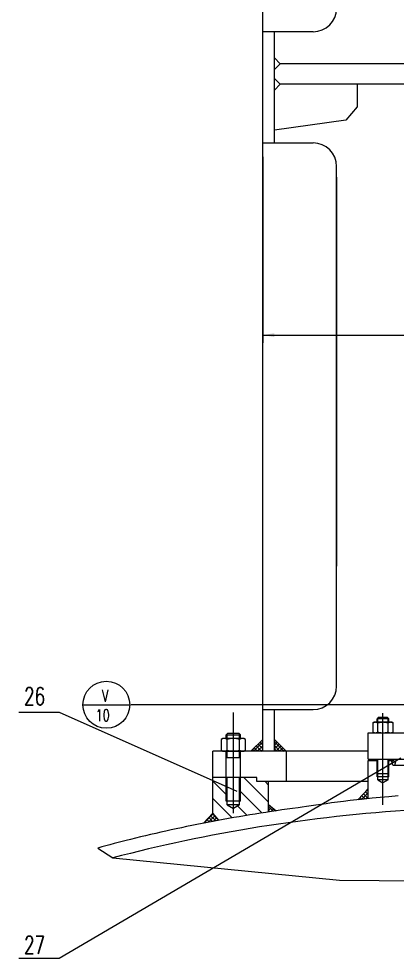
# Model space of a CAD drawing. Header units: millimetres. Extents: x -4 to 1185, y 4 to 845.
# Drawn here: x 401.3 to 492.6, y 479.9 to 706.4 of the extents above; entities that cross this region are included whole.
import ezdxf

# ---------------------------------------------------------------- set-up
doc = ezdxf.new("R2010")
doc.units = ezdxf.units.MM
doc.header["$LTSCALE"] = 20
doc.linetypes.add('1BLOCK$0$DASHDOT-M', pattern=[25, 20, -2, 1, -2])
doc.linetypes.add('DASHDOT-M', pattern=[25, 20, -2, 1, -2])
for name, color, linetype, lineweight in [('A1', 4, 'Continuous', 18), ('DIM_TEXT', 7, 'Continuous', 18), ('M1', 7, 'Continuous', 18), ('剖面线层', 4, 'Continuous', 18)]:
    doc.layers.add(name, color=color, linetype=linetype, lineweight=lineweight)
doc.styles.add('HZ', font='romand.shx', dxfattribs={"width": 0.7, "bigfont": 'hz.shx'})
doc.styles.add('ROMANS', font='romans.shx', dxfattribs={"width": 0.7, "bigfont": 'gbcbig.shx'})
doc.dimstyles.get("Standard").update_dxf_attribs({"dimtxt": 9, "dimasz": 2.5, "dimexe": 2, "dimexo": 0.5, "dimgap": 0.7, "dimtad": 1, "dimdec": 3, "dimrnd": 1, "dimdsep": 46, "dimtxsty": 'ROMANS', "dimcen": 0.09, "dimdle": 5, "dimadec": 0, "dimazin": 0, "dimtfac": 1, "dimtdec": 3, "dimtmove": 2, "dimatfit": 3, "dimfxl": 0, "dimtolj": 1, "dimarcsym": 0})

# ---------------------------------------------------------------- blocks, each defined once
blk = doc.blocks.new('*X40')
at = {"layer": 'A1', "linetype": 'Continuous', "transparency": 16777216}
for points in [[(460.16, 630.11), (462.99, 630.58), (462.99, 629.64)], [(587.55, 630.11), (584.72, 630.58), (584.72, 629.64)]]:
    blk.add_hatch(color=0, dxfattribs=at).paths.add_polyline_path(points, flags=0)
at = {"layer": 'A1', "color": 0, "linetype": 'Continuous', "transparency": 16777216}
for p, q in [((460.16, 673.09), (460.16, 628.22)), ((587.55, 673.09), (587.55, 628.22)), ((460.16, 630.11), (587.55, 630.11))]:
    blk.add_line(p, q, dxfattribs=at)
at = {"layer": 'A1', "color": 0, "linetype": 'Continuous', "transparency": 16777216, "insert": (523.86, 633.13), "char_height": 5.096, "width": 20.8924, "attachment_point": 5, "style": 'HZ'}
blk.add_mtext('%%C620', dxfattribs=at)

msp = doc.modelspace()

# ---------------------------------------------------------------- hatches: boundary and pattern name
at = {"layer": '剖面线层'}
h = msp.add_hatch(dxfattribs=at)
h.set_pattern_fill('ANSI37', color=256, scale=0.2, style=0)
h.paths.add_polyline_path([(457.3286, 529.7935), (458.2101, 530.675), (460.1596, 532.6244), (460.1596, 529.7935)], flags=0)
h = msp.add_hatch(dxfattribs=at)
h.set_pattern_fill('ANSI37', color=256, scale=0.2, style=0)
h.paths.add_polyline_path([(462.9905, 529.7935), (462.9905, 531.1365), (462.9905, 532.6244), (465.8215, 529.7935)], flags=0)
h = msp.add_hatch(dxfattribs=at)
h.set_pattern_fill('ANSI37', color=256, scale=0.2, style=0)
h.paths.add_polyline_path([(491.386, 526.9386), (491.2597, 527.4102), (491.2241, 527.5429), (491.5124, 527.826), (492.4521, 527.826), (492.3686, 527.5146)], flags=0)
h = msp.add_hatch(dxfattribs=at)
h.set_pattern_fill('ANSI37', color=256, scale=0.2, style=0)
edge = h.paths.add_edge_path(flags=0)
edge.add_line((483.1429, 518.0625), (483.9428, 518.9055))
edge.add_line((483.9428, 518.9055), (485.6382, 520.6923))
edge.add_line((485.6382, 520.6923), (485.6382, 518.3264))
edge.add_spline(control_points=[(485.6382, 518.3264), (484.7723, 518.2388), (483.9415, 518.1507), (483.1429, 518.0625)], knot_values=[0, 0, 0, 0, 2.5091374, 2.5091374, 2.5091374, 2.5091374], weights=[1, 1, 1, 1], degree=3, periodic=0)
h = msp.add_hatch(dxfattribs=at)
h.set_pattern_fill('ANSI37', color=256, scale=0.2, style=0)
edge = h.paths.add_edge_path(flags=0)
edge.add_line((461.5751, 515.1313), (461.5751, 515.5821))
edge.add_line((461.5751, 515.5821), (461.5751, 516.9112))
edge.add_line((461.5751, 516.9112), (463.3781, 515.4012))
edge.add_spline(control_points=[(463.3781, 515.4012), (462.7763, 515.3126), (462.1753, 515.2226), (461.5751, 515.1313)], knot_values=[0, 0, 0, 0, 1.8231252, 1.8231252, 1.8231252, 1.8231252], weights=[1, 1, 1, 1], degree=3, periodic=0)
h = msp.add_hatch(dxfattribs=at)
h.set_pattern_fill('ANSI37', color=256, scale=0.2, style=0)
edge = h.paths.add_edge_path(flags=0)
edge.add_line((445.8464, 512.4008), (446.7892, 513.3887))
edge.add_line((446.7892, 513.3887), (448.128, 514.7916))
edge.add_line((448.128, 514.7916), (449.5435, 513.1047))
edge.add_spline(control_points=[(449.5435, 513.1047), (449.0581, 513.0148), (448.5734, 512.9241), (447.3401, 512.6907), (446.5924, 512.5468), (445.8464, 512.4008)], knot_values=[0, 0, 0, 0, 1.47721445, 1.47721445, 3.76355698, 3.76355698, 3.76355698, 3.76355698], weights=[1, 1, 1, 1, 1, 1], degree=3, periodic=0)

# ---------------------------------------------------------------- linework, layer by layer
at = {"layer": 'A1', "color": 4, "linetype": 'Continuous'}
for p, q in [((460.1596, 529.7935), (460.1596, 767.3656)), ((472.3271, 703.2616), (460.1596, 703.2616)), ((462.9905, 676.451), (462.9905, 703.2616)), ((462.9905, 696.9754), (464.406, 695.5599)), ((464.406, 695.5599), (462.9905, 694.1444)), ((523.856, 695.5599), (464.406, 695.5599)), ((462.9905, 692.0212), (464.406, 690.6057)), ((464.406, 690.6057), (462.9905, 689.1903)), ((503.3316, 690.6057), (464.406, 690.6057)), ((482.9845, 690.6057), (482.9845, 685.1841)), ((482.9845, 685.1841), (480.1807, 681.9616)), ((480.1807, 681.9616), (462.9905, 679.5606)), ((460.1596, 676.451), (472.3271, 676.451)), ((477.989, 545.472), (477.989, 670.7891)), ((477.989, 668.186), (477.989, 574.3922)), ((460.1596, 539.8101), (472.3271, 539.8101)), ((462.9905, 529.7935), (462.9905, 539.8101)), ((490.5923, 537.5928), (487.7614, 537.5928)), ((487.7614, 536.7435), (487.7614, 537.5928)), ((490.3092, 537.8759), (488.0445, 537.8759)), ((490.5923, 536.7435), (490.5923, 537.5928)), ((450.5343, 532.8368), (450.1402, 532.6092)), ((450.1402, 532.6092), (450.1402, 530.021)), ((453.0822, 532.8368), (450.5343, 532.8368)), ((451.6667, 534.0399), (451.3836, 533.7568)), ((451.3836, 533.7568), (454.7808, 533.7568)), ((451.3836, 532.8368), (451.3836, 533.7568)), ((451.6112, 530.021), (451.6112, 532.6092)), ((454.4977, 534.0399), (451.6667, 534.0399)), ((455.6301, 532.8368), (453.0822, 532.8368)), ((454.4977, 534.0399), (454.7808, 533.7568)), ((454.5532, 530.021), (454.5532, 532.6092)), ((454.7808, 532.8368), (454.7808, 533.7568)), ((456.0242, 532.6092), (455.6301, 532.8368)), ((456.0242, 530.021), (456.0242, 532.6092)), ((457.3286, 529.7935), (460.1596, 532.6244)), ((462.9905, 532.6244), (465.8215, 529.7935)), ((485.6382, 527.826), (485.6382, 534.1956)), ((485.6382, 534.1956), (523.856, 534.1956)), ((485.6382, 529.7935), (448.128, 529.7935)), ((448.128, 514.7916), (448.128, 529.7935)), ((450.1402, 530.021), (450.5343, 529.7935)), ((450.5343, 529.7935), (453.0822, 529.7935)), ((451.3836, 517.7619), (451.3836, 529.7935)), ((451.3836, 528.2267), (454.7808, 528.2267)), ((453.0822, 529.7935), (455.6301, 529.7935)), ((454.7808, 517.7619), (454.7808, 529.7935)), ((455.6301, 529.7935), (456.0242, 530.021)), ((465.8215, 529.7935), (465.8215, 522.433)), ((485.6382, 527.826), (523.856, 527.826)), ((485.6382, 518.3264), (485.6382, 527.5429)), ((485.6382, 527.5429), (487.7614, 527.5429)), ((487.7614, 524.2873), (487.7614, 527.826)), ((490.5923, 524.2873), (490.5923, 527.826)), ((490.5923, 527.5429), (491.2241, 527.5429)), ((491.5124, 527.826), (491.2241, 527.5429)), ((491.5275, 526.4105), (491.2241, 527.5429)), ((491.5275, 526.4105), (495.5465, 526.4105)), ((492.0728, 526.4105), (492.4521, 527.826)), ((458.7441, 523.4238), (448.128, 523.4238)), ((458.7441, 522.433), (458.7441, 523.4238)), ((490.5923, 524.2873), (487.7614, 524.2873)), ((490.5923, 523.5795), (487.7614, 523.5795)), ((487.9029, 522.8718), (487.9029, 524.2873)), ((490.4508, 522.8718), (490.4508, 524.2873)), ((485.6382, 522.433), (458.7441, 522.433)), ((461.5751, 515.1313), (461.5751, 522.433)), ((490.4508, 522.8718), (487.9029, 522.8718)), ((487.9029, 522.8718), (489.1768, 522.1363)), ((490.4508, 522.8718), (489.1768, 522.1363)), ((485.6382, 520.6923), (483.1429, 518.0625)), ((454.7808, 517.7619), (451.3836, 517.7619)), ((454.592, 516.8183), (451.5724, 516.8183)), ((451.5724, 516.8183), (453.0822, 515.9466)), ((454.592, 516.8183), (453.0822, 515.9466)), ((461.5751, 516.9112), (463.3781, 515.4012)), ((448.128, 514.7916), (445.8464, 512.4008)), ((449.5435, 513.1047), (448.128, 514.7916))]:
    msp.add_line(p, q, dxfattribs=at)
at = {"layer": 'A1', "color": 7, "linetype": 'Continuous'}
for p, q in [((401.303, 539.2209), (411.0524, 539.2209)), ((508.7812, 540.9441), (428.4578, 540.9441)), ((490.4508, 536.7435), (490.4508, 537.5928)), ((451.5724, 532.8368), (451.5724, 533.7568)), ((454.592, 532.8368), (454.592, 533.9455)), ((411.0524, 479.8526), (493.49, 528.1718)), ((451.5724, 528.2267), (451.5724, 529.7935)), ((454.592, 528.2267), (454.592, 529.7935)), ((487.9029, 524.2873), (487.9029, 527.826)), ((490.4508, 524.2873), (490.4508, 527.826)), ((451.5724, 516.8183), (451.5724, 523.4238)), ((454.592, 516.8183), (454.592, 523.4238)), ((461.5751, 517.4454), (455.5966, 523.4238)), ((487.7614, 523.5795), (487.7614, 524.2873)), ((490.5923, 523.5795), (490.5923, 524.2873)), ((451.3836, 519.296), (448.128, 522.5516)), ((461.5751, 521.6158), (460.7578, 522.433)), ((459.9668, 514.8832), (454.7808, 520.0693)), ((452.8142, 513.6951), (448.128, 518.3812)), ((456.3755, 514.3041), (454.1288, 516.5508)), ((420.3742, 506.4242), (423.9745, 504.0276)), ((423.9745, 504.0276), (478.6578, 498.6631)), ((478.6578, 498.6631), (500.5729, 498.4839)), ((401.303, 479.8526), (411.0524, 479.8526))]:
    msp.add_line(p, q, dxfattribs=at)
at = {"layer": 'A1', "color": 1, "linetype": 'DASHDOT-M'}
for p, q in [((453.0822, 514.8175), (453.0822, 539.1435)), ((489.1768, 516.8711), (489.1768, 538.9511))]:
    msp.add_line(p, q, dxfattribs=at)
at = {"layer": 'A1', "color": 4, "linetype": '1BLOCK$0$DASHDOT-M'}
for p, q in [((488.0445, 537.8759), (487.7614, 537.5928)), ((490.3092, 537.8759), (490.5923, 537.5928)), ((487.0536, 536.7435), (486.7252, 536.5538)), ((486.7252, 536.5538), (486.7252, 534.3853)), ((489.1768, 536.7435), (487.0536, 536.7435)), ((487.951, 534.3853), (487.951, 536.5538)), ((491.3001, 536.7435), (489.1768, 536.7435)), ((490.4027, 534.3853), (490.4027, 536.5538)), ((491.6285, 536.5538), (491.3001, 536.7435)), ((491.6285, 534.3853), (491.6285, 536.5538)), ((486.7252, 534.3853), (487.0536, 534.1956)), ((491.3001, 534.1956), (491.6285, 534.3853))]:
    msp.add_line(p, q, dxfattribs=at)
at = {"layer": 'A1', "color": 7, "linetype": 'DASHDOT-M'}
msp.add_line((487.9029, 536.7435), (487.9029, 537.5928), dxfattribs=at)
at = {"layer": 'A1', "color": 4, "linetype": 'Continuous'}
for centre, radius, start, end in [((472.3271, 708.9235), 5.6619, 270, 360), ((472.3271, 670.7891), 5.6619, 0, 90), ((472.3271, 545.472), 5.6619, 270, 0), ((450.8757, 531.5344), 1.3024, 55.615753, 124.384247), ((453.0822, 527.9686), 4.8681, 72.412046, 107.587954), ((455.2887, 531.5344), 1.3024, 55.615753, 124.384247), ((450.8757, 531.0959), 1.3024, 235.615753, 304.384247), ((453.0822, 534.6616), 4.8681, 252.412046, 287.587954), ((455.2887, 531.0959), 1.3024, 235.615753, 304.384247)]:
    msp.add_arc(centre, radius, start, end, dxfattribs=at)
at = {"layer": 'A1', "color": 4, "linetype": '1BLOCK$0$DASHDOT-M'}
for centre, radius, start, end in [((487.3381, 535.6582), 1.0853, 55.615753, 124.384247), ((489.1768, 532.6867), 4.0568, 72.412046, 107.587954), ((491.0156, 535.6582), 1.0853, 55.615753, 124.384247), ((487.3381, 535.2809), 1.0853, 235.615753, 304.384247), ((489.1768, 538.2524), 4.0568, 252.412046, 287.587954), ((491.0156, 535.2809), 1.0853, 235.615753, 304.384247)]:
    msp.add_arc(centre, radius, start, end, dxfattribs=at)
at = {"layer": 'A1', "color": 4, "linetype": 'Continuous'}
msp.add_ellipse((523.856, 410.3473), major_axis=(-212.3214, 0), ratio=0.5, start_param=4.83939683, end_param=5.20216266, dxfattribs=at)
msp.add_open_spline([(492.859, 518.9694), (480.632, 518.0185), (474.0102, 516.8564), (461.7199, 515.2168), (454.8412, 514.1103), (441.3375, 511.5547), (434.7124, 510.1056), (425.5953, 507.8303), (422.9702, 507.1408), (420.3742, 506.4242)], degree=3, knots=[0, 0, 0, 0, 1262.02117636, 1262.02117636, 2916.00260503, 2916.00260503, 4569.9840337, 4569.9840337, 5248.44747676, 5248.44747676, 5248.44747676, 5248.44747676], dxfattribs=at)
at = {"layer": 'DIM_TEXT', "color": 7, "linetype": 'Continuous'}
msp.add_line((411.0524, 539.2209), (453.8999, 520.1211), dxfattribs=at)
at = {"layer": 'M1', "color": 7, "linetype": 'Continuous'}
msp.add_line((416.7674, 540.9645), (428.0912, 540.9645), dxfattribs=at)
msp.add_circle((422.4293, 540.9645), 5.6619, dxfattribs=at)

# ---------------------------------------------------------------- texts
at = {"layer": 'A1', "color": 7, "linetype": 'Continuous', "char_height": 4.24643, "attachment_point": 7, "style": 'HZ'}
for s, insert, width in [('26', (402.5711, 540.9112), 5.095714), ('27', (402.5711, 480.9427), 4.140268)]:
    msp.add_mtext(s, dxfattribs=dict(at, insert=insert, width=width))
at = {"layer": 'M1', "color": 7, "linetype": 'Continuous', "attachment_point": 7, "style": 'HZ'}
for s, insert, char_height, width in [('V', (421.346, 541.7122), 2.831, 1.698571), ('10', (419.8514, 537.0212), 2.83095, 2.9725)]:
    msp.add_mtext(s, dxfattribs=dict(at, insert=insert, char_height=char_height, width=width))

# ---------------------------------------------------------------- dimensions: what is measured, and where the dimension line sits
at = {"layer": 'A1', "color": 7, "linetype": 'Continuous'}
dim = msp.add_linear_dim(base=(587.5524, 630.1072), p1=(460.1596, 674.9803), p2=(587.5524, 674.9803), text='%%C620', dimstyle='Standard', override={"dimscale": 0.943651, "dimtxt": 5.4, "dimasz": 3, "dimexo": 2, "dimgap": 0.5, "dimtxsty": 'HZ', "dimsah": 1, "dimtofl": 0, "dimtmove": 0}, dxfattribs=at)
dim.commit()
dim.dimension.update_dxf_attribs({"geometry": '*X40', "text_midpoint": (523.856, 630.1072)})

doc.saveas('drawing.dxf')
